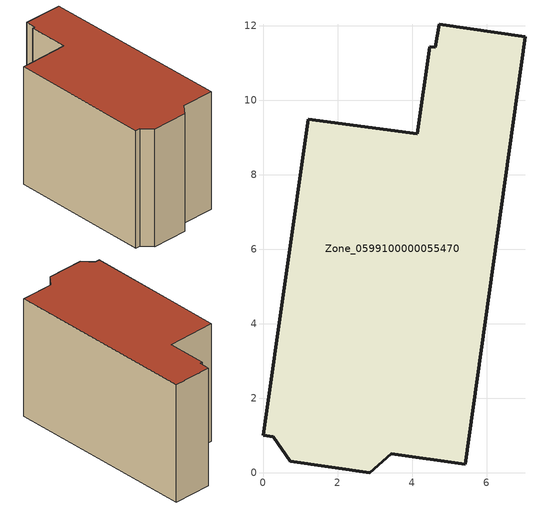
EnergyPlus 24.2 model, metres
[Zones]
Zone_0599100000055470
 floor ground (C_G): 4.73,12.04 7.03,11.71 5.42,0.23 3.44,0.51 2.86,0 0.73,0.31 0.27,0.97 0,1.01 1.22,9.49 4.14,9.09 4.47,11.42 4.62,11.42 z0
 wall outside (C_F): 1.22,9.49 0,1.01 0.27,0.97 0.73,0.31 2.86,0 3.44,0.51 5.42,0.23 7.03,11.71 4.73,12.04 4.62,11.42 4.47,11.42 4.14,9.09 1.22,9.49 z0:7.34
 roof outside (C_R): 4.62,11.42 4.47,11.42 4.14,9.09 1.22,9.49 0,1.01 0.27,0.97 0.73,0.31 2.86,0 3.44,0.51 5.42,0.23 7.03,11.71 4.73,12.04 z7.34
[BUILDING]
Pand.0599100000055470: North Axis=0; Terrain=City; Loads Convergence Tolerance Value=0.04; Temperature Convergence Tolerance Value=0.4; Solar Distribution=FullExterior; Maximum Number of Warmup Days=25; Minimum Number of Warmup Days=1
[Site:Location]
Rotterdam.The.Hague.AP_ZH_NLD Design_Conditions: Latitude=51.96; Longitude=4.45; Time Zone=1; Elevation=-4.5
[SITE:GROUNDTEMPERATURE:BUILDINGSURFACE]
18, 18, 18, 18, 18, 18, 18, 18, 18, 18, 18, 18
[MATERIAL] Thermal Absorptance=0.9; Solar Absorptance=0.7; Visible Absorptance=0.7
Name | Roughness | Thickness | Conductivity | Density | Specific Heat
G.TI.1946 | MediumSmooth | 0.15 | 1 | 540 | 1210
F.TI.1946 | Rough | 0.3 | 0.857143 | 1920 | 840
R.TI.1946 | MediumRough | 0.2 | 0.1 | 1500 | 1000
[CONSTRUCTION]
C_G: G.TI.1946
C_F: F.TI.1946
C_R: R.TI.1946
[ZONE]
Zone_0599100000055470: Type=1; Multiplier=1; Ceiling Height=Autocalculate; Volume=Autocalculate; Floor Area=autocalculate; Part of Total Floor Area=Yes
[ZONEINFILTRATION:DESIGNFLOWRATE]
Infil_Zone_0599100000055470: Zone or ZoneList or Space or SpaceList=Zone_0599100000055470; Schedule=AlwaysOn; Design Flow Rate Calculation Method=Flow/Area; Flow Rate per Floor Area=0.003; Constant Term Coefficient=1; Temperature Term Coefficient=0; Velocity Term Coefficient=0; Velocity Squared Term Coefficient=0
[HVACTEMPLATE:ZONE:IDEALLOADSAIRSYSTEM]
Zone_0599100000055470: Maximum Heating Supply Air Temperature=50; Minimum Cooling Supply Air Temperature=13; Maximum Heating Supply Air Humidity Ratio=0.0156; Minimum Cooling Supply Air Humidity Ratio=0.0077; Heating Limit=NoLimit; Cooling Limit=NoLimit; Dehumidification Control Type=ConstantSensibleHeatRatio; Cooling Sensible Heat Ratio=0.7; Dehumidification Setpoint=60; Humidification Control Type=None; Humidification Setpoint=30; Outdoor Air Method=None; Outdoor Air Flow Rate per Person=0.00944; Outdoor Air Flow Rate per Zone Floor Area=0; Outdoor Air Flow Rate per Zone=0; Demand Controlled Ventilation Type=None; Outdoor Air Economizer Type=NoEconomizer; Heat Recovery Type=None; Sensible Heat Recovery Effectiveness=0.7; Latent Heat Recovery Effectiveness=0.65
[ZONECONTROL:THERMOSTAT]
ThermostatControl_Zone_0599100000055470: Zone or ZoneList=Zone_0599100000055470; Control Type Schedule=DualSetpointControlType; Control 1=Thermostat_Zone_0599100000055470; Temperature Difference Between Cutout And Setpoint=0
[THERMOSTATSETPOINT:DUALSETPOINT]
Thermostat_Zone_0599100000055470: Heating Setpoint Temperature Schedule=HeatingSetpoint_Zone_0599100000055470; Cooling Setpoint Temperature Schedule=CoolingSetpoint_Zone_0599100000055470
[SCHEDULE:COMPACT]
HeatingSetpoint_Zone_0599100000055470: Through: 12/31, For: AllDays, Until: 24:00, 21
CoolingSetpoint_Zone_0599100000055470: Through: 12/31, For: AllDays, Until: 24:00, 24
DualSetpointControlType: Through: 12/31, For: AllDays, Until: 24:00, 4
AlwaysOn: Through: 12/31, For: AllDays, Until: 24:00, 1
